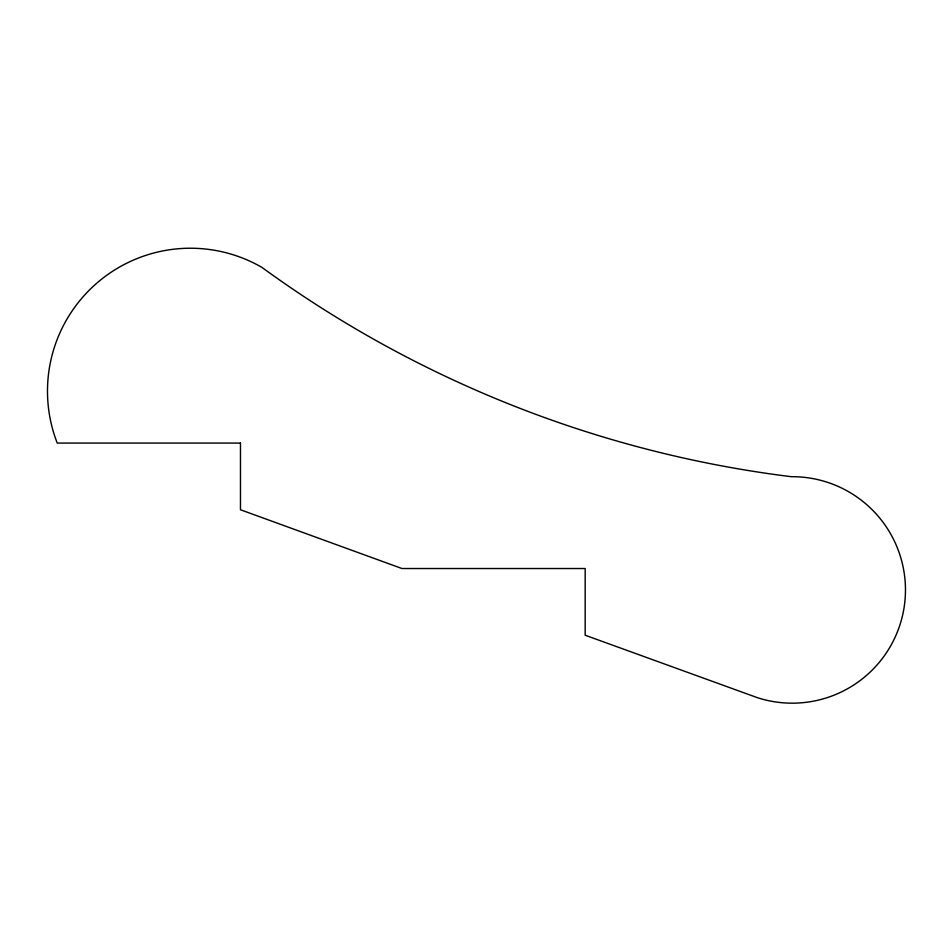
<?xml version="1.0" encoding="UTF-8"?>
<svg xmlns="http://www.w3.org/2000/svg" width="952" height="952" viewBox="0 0 952 952"><rect width="100%" height="100%" fill="white"/><g stroke="black" fill="none" stroke-linecap="round" stroke-linejoin="round"><path stroke-width="1.43" d="M240.475 443.073L57.239 443.073A142.943 142.943 0 0 1 261.943 267.405A1136.557 1136.557 0 0 0 791.267 476.69A113.252 113.252 0 0 1 904.174 606.971A113.252 113.252 0 0 1 757.613 697.756L585.171 635.222L585.171 568.522L401.934 568.522L240.475 509.76L240.475 443.073"/></g></svg>
